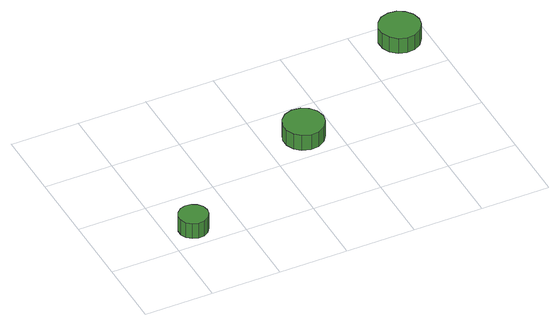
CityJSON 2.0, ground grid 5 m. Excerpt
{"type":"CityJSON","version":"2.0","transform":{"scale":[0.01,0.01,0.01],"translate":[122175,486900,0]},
"CityObjects":{
"tree1":{"type":"SolitaryVegetationObject","attributes":{"function":"something"},"geometry":[{"type":"MultiSurface","lod":"1","boundaries":[[[0,1,2,3,4,5,6,7,8,9,10,11,12,13,14]],[[15,16,17,18,19,20,21,22,23,24,25,26,27,28,29]],[[0,29,28,1]],[[1,28,27,2]],[[2,27,26,3]],[[3,26,25,4]],[[4,25,24,5]],[[5,24,23,6]],[[6,23,22,7]],[[7,22,21,8]],[[8,21,20,9]],[[9,20,19,10]],[[10,19,18,11]],[[11,18,17,12]],[[12,17,16,13]],[[13,16,15,14]],[[14,15,29,0]]]}]},
"tree2":{"type":"SolitaryVegetationObject","attributes":{"function":"something"},"geometry":[{"type":"MultiSurface","lod":"1","boundaries":[[[30,31,32,33,34,35,36,37,38,39,40,41,42,43,44]],[[45,46,47,48,49,50,51,52,53,54,55,56,57,58,59]],[[30,59,58,31]],[[31,58,57,32]],[[32,57,56,33]],[[33,56,55,34]],[[34,55,54,35]],[[35,54,53,36]],[[36,53,52,37]],[[37,52,51,38]],[[38,51,50,39]],[[39,50,49,40]],[[40,49,48,41]],[[41,48,47,42]],[[42,47,46,43]],[[43,46,45,44]],[[44,45,59,30]]]}]},
"tree3":{"type":"SolitaryVegetationObject","attributes":{"function":"something"},"geometry":[{"type":"MultiSurface","lod":"1","boundaries":[[[60,61,62,63,64,65,66,67,68,69,70,71,72,73,74]],[[75,76,77,78,79,80,81,82,83,84,85,86,87,88,89]],[[60,89,88,61]],[[61,88,87,62]],[[62,87,86,63]],[[63,86,85,64]],[[64,85,84,65]],[[65,84,83,66]],[[66,83,82,67]],[[67,82,81,68]],[[68,81,80,69]],[[69,80,79,70]],[[70,79,78,71]],[[71,78,77,72]],[[72,77,76,73]],[[73,76,75,74]],[[74,75,89,60]]]}]}
},
"vertices":[
[292,165,187],[283,207,187],[258,242,187],[220,264,187],[177,268,187],[136,255,187],[104,226,187],[86,187,187],[86,143,187],[104,104,187],[136,75,187],[177,61,187],[220,66,187],[258,88,187],[283,123,187],[283,123,60],[258,88,60],[220,66,60],[177,61,60],[136,75,60],[104,104,60],[86,143,60],[86,187,60],[104,226,60],[136,255,60],[177,268,60],[220,264,60],[258,242,60],[283,207,60],[292,165,60],
[1421,703,192],[1409,763,192],[1373,812,192],[1320,842,192],[1259,849,192],[1201,830,192],[1156,789,192],[1131,733,192],[1131,672,192],[1156,617,192],[1201,576,192],[1259,557,192],[1320,563,192],[1373,594,192],[1409,643,192],[1409,643,65],[1373,594,65],[1320,563,65],[1259,557,65],[1201,576,65],[1156,617,65],[1131,672,65],[1131,733,65],[1156,789,65],[1201,830,65],[1259,849,65],[1320,842,65],[1373,812,65],[1409,763,65],[1421,703,65],
[2447,1330,194],[2434,1390,194],[2399,1439,194],[2346,1470,194],[2285,1476,194],[2227,1457,194],[2182,1417,194],[2157,1361,194],[2157,1300,194],[2182,1244,194],[2227,1203,194],[2285,1184,194],[2346,1191,194],[2399,1221,194],[2434,1271,194],[2434,1271,67],[2399,1221,67],[2346,1191,67],[2285,1184,67],[2227,1203,67],[2182,1244,67],[2157,1300,67],[2157,1361,67],[2182,1417,67],[2227,1457,67],[2285,1476,67],[2346,1470,67],[2399,1439,67],[2434,1390,67],[2447,1330,67]
]}
